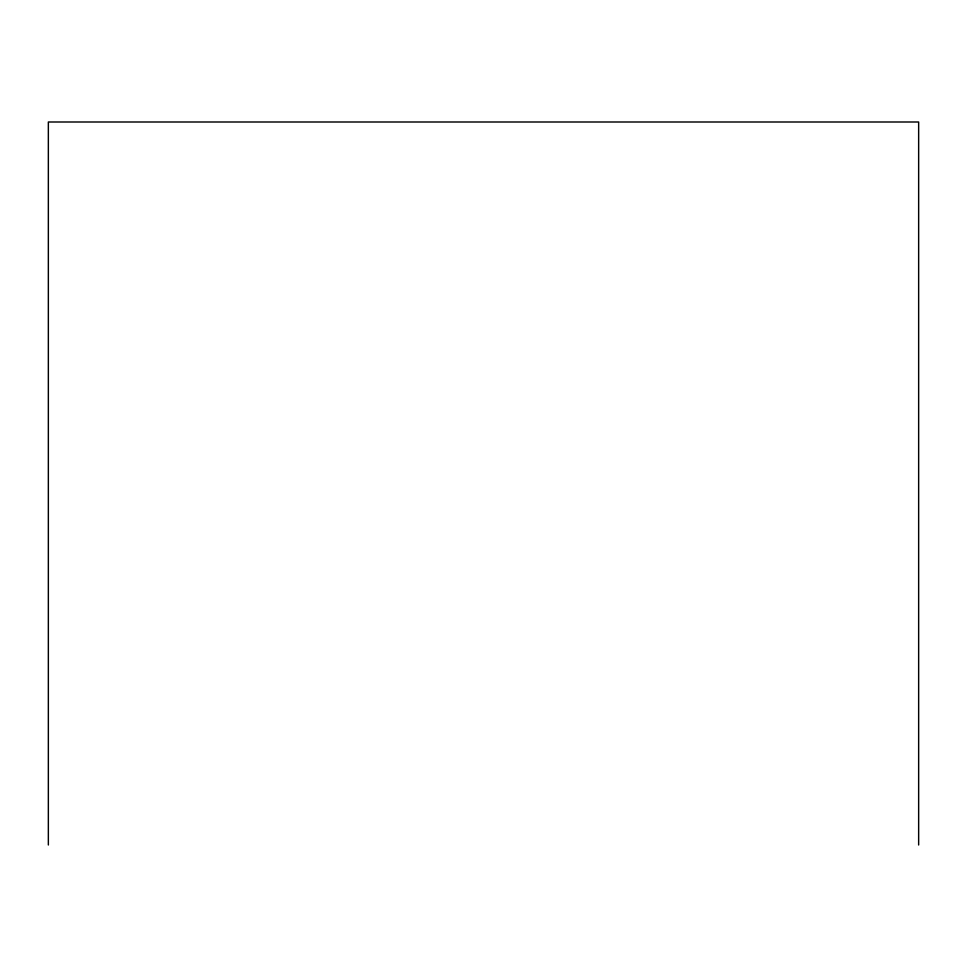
<?xml version="1.0" encoding="UTF-8"?>
<svg xmlns="http://www.w3.org/2000/svg" width="967" height="967" viewBox="0 0 967 967"><rect width="100%" height="100%" fill="white"/><g stroke="black" fill="none" stroke-linecap="round" stroke-linejoin="round"><path stroke-width="1.45" d="M918.65 845.001L918.65 121.999L48.35 121.999L48.35 845.001"/></g></svg>
